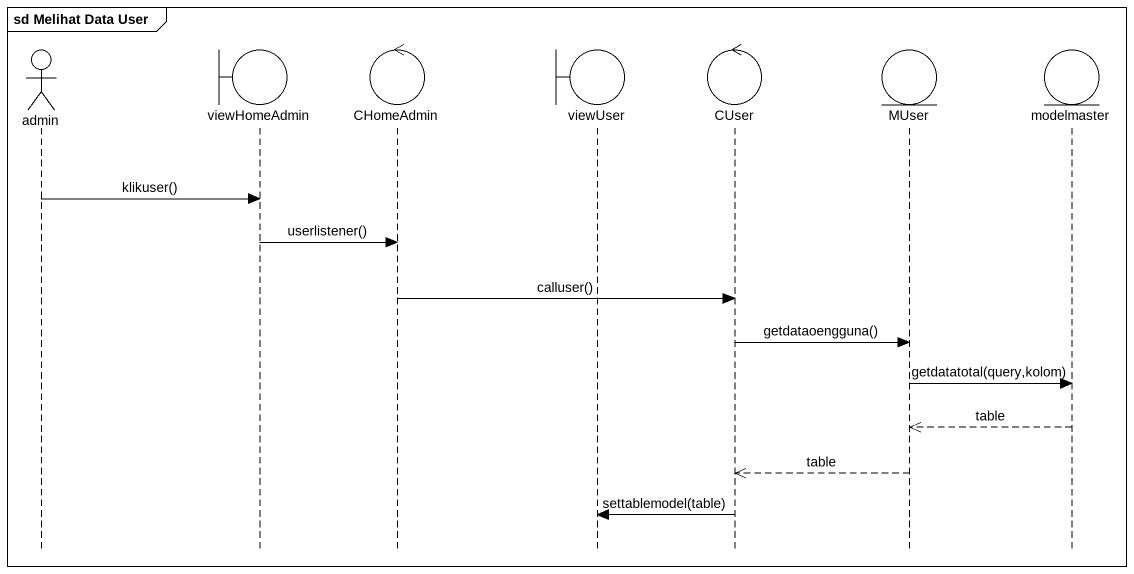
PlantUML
@startuml
mainframe sd Melihat Data User
hide footbox
actor admin
boundary viewHomeAdmin
control CHomeAdmin
boundary viewUser
control CUser
entity MUser
entity modelmaster

admin -> viewHomeAdmin : klikuser()
viewHomeAdmin -> CHomeAdmin : userlistener()
CHomeAdmin -> CUser : calluser()
CUser -> MUser : getdataoengguna()
MUser -> modelmaster : getdatatotal(query,kolom)
modelmaster -->> MUser : table
MUser -->> CUser : table
CUser -> viewUser : settablemodel(table)
@enduml
